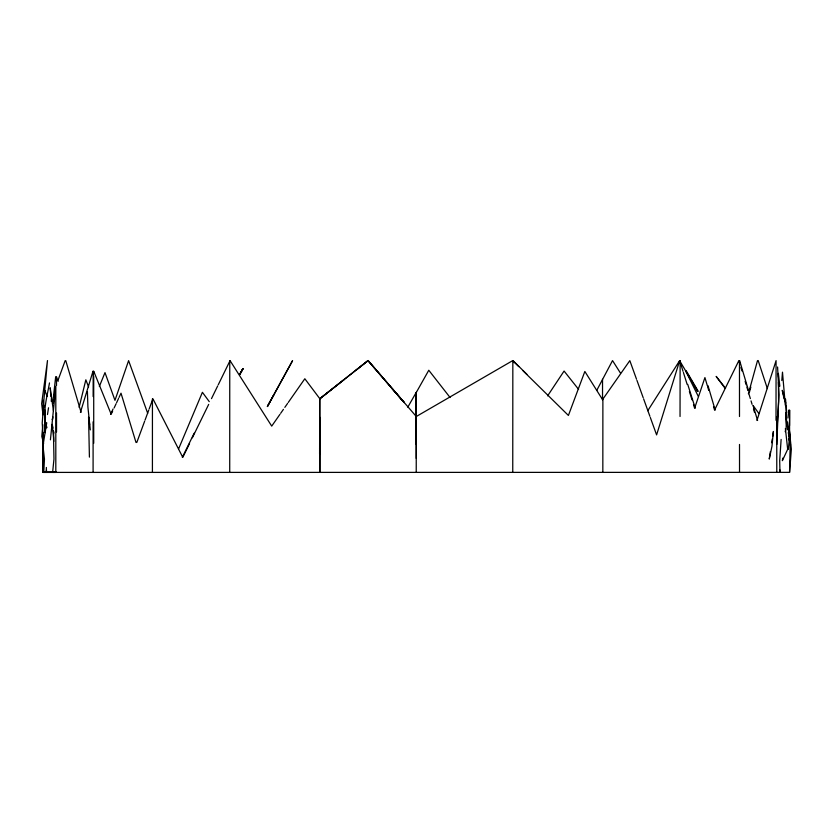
<?xml version="1.0" encoding="UTF-8"?>
<svg xmlns="http://www.w3.org/2000/svg" width="833" height="833" viewBox="0 0 833 833"><rect width="100%" height="100%" fill="white"/><g stroke="black" fill="none" stroke-linecap="round" stroke-linejoin="round"><path stroke-width="1.25" d="M43.118 400.298L43.337 414.428M43.837 408.003L43.837 400.288L47.491 360.564L41.65 403.682L42.983 414.647M56.529 431.983L56.529 413.033M56.498 385.575L56.509 376.776L58.112 381.399M229.752 360.606L229.721 472.405M319.82 453.964L319.757 398.778L368.04 360.637L416.292 416.5L416.292 430.463M319.862 472.363L319.903 453.943M416.229 472.353L416.292 392.447L428.787 370.258L450.059 397.487M512.753 472.405L512.836 360.564M602.832 472.373L602.884 399.58M93.109 421.81L93.088 472.394M93.14 396.55L93.192 371.289M93.713 376.308L93.713 443.302M93.713 373.778L93.723 371.247L111.185 414.272M319.591 453.975L319.757 398.809L368.019 360.616L404.161 402.526M416.344 392.447L416.292 417.416L416.219 392.437L407.795 407.191M416.25 458.379L416.292 412.429M739.496 416.5L739.475 360.616M776.783 472.384L776.762 416.5M788.757 412.689L788.768 410.086L787.914 418.041M416.271 440.626L416.313 430.474M680.04 416.49L680.134 360.616M46.377 467.469L46.263 472.353L46.544 469.958M776.814 444.437L778.584 401.329L778.438 382.264M43.243 414.699L43.597 405.067L42.212 423.081L43.139 436.325L43.066 472.373L56.321 472.384L52.968 472.373M50.417 439.834L55.811 386.616L55.811 472.373M53.541 431.598L53.801 441.448M43.805 471.186L44.461 459.087L42.952 445.801L46.731 422.8M781.125 439.439L779.698 460.764L779.969 472.342L779.844 469.802M47.481 414.553L48.533 407.774M51.24 401.298L51.511 397.476L50.188 387.793L50.855 396.383M776.741 434.316L779.011 394.936L777.585 366.978M781.812 380.525L782.489 372.153L785.3 405.192M789.59 472.426L791.35 449.154L789.288 429.745M42.847 424.757L41.796 436.377L43.628 443.562M45.346 417.135L45.315 419.374M55.759 472.373L52.625 472.342L53.968 459.014L53.541 437.648L52.24 424.351L52.916 428.12M788.341 449.279L789.517 437.585L787.549 422.019M55.686 376.672L52.718 403.307M54.426 395.8L55.488 386.304M55.145 398.195L55.426 395.862M52.895 416.833L52.614 419.155L52.01 419.228M782.739 458.119L782.374 460.67L787.685 449.279L785.384 428.464M770.39 451.528L769.255 459.056L771.952 446.384L773.409 431.452L772.649 436.471M771.702 442.739L772.274 438.981M53.114 403.37L53.77 399.59M45.471 417.052L45.024 419.301L46.19 427.829M79.114 407.337L85.851 379.817L88.6 386.981M748.388 393.749L757.499 360.668L758.197 360.574L767.37 388.605M749.294 392.614L750.845 387.085M785.196 431.671L786.206 428.152L786.102 406.077M93.015 371.206L80.426 412.366L81.082 412.335L65.786 360.71L65.161 360.679L58.102 380.025M756.947 420.457L776.075 360.627L776.012 420.301M136.779 442.521L144.64 421.227M145.057 420.103L148.774 410.023M149.19 408.899L152.918 398.809L182.791 457.369L189.549 443.552M99.356 386.45L104.989 372.622L114.975 400.329L128.605 360.627L147.701 413.303M178.595 448.883L202.409 392.312L209.27 401.631M110.633 414.313L113.049 409.003M111.674 413.22L112.653 411.106M114.131 407.951L116.099 403.734M116.589 402.683L118.557 398.466M119.046 397.414L121.014 393.197L136.018 442.5M192.361 437.794L208.677 404.39M211.488 398.632L217.673 385.96M218.236 384.815L229.492 361.772M182.333 457.369L194.172 433.191M596.73 390.438L612.536 360.595L620.502 373.142M239.727 374.611L243.017 368.582L239.498 374.558M267.487 406.442L292.57 360.658L267.351 406.546L273.734 394.977M647.772 410.711L679.634 360.679L695.565 387.637M547.614 395.862L564.076 371.049L578.591 389.355M279.992 414.272L271.714 426.111L230.054 360.627M280.679 413.283L283.439 409.336M284.824 407.368L287.583 403.422M288.27 402.433L304.826 378.755L319.893 398.809M356.035 370.164L368.113 360.533L404.224 402.547L392.124 388.584M343.956 379.744L319.757 398.788M416.292 416.5L512.701 360.627L518.792 366.624M43.243 472.405L788.768 472.363M53.145 472.405L56.509 472.373L43.441 472.405M52.625 472.342L55.967 472.363M56.144 472.394L43.066 472.384L43.056 432.452M49.491 382.92C47.262 396.248 41.806 413.189 46.95 427.662M786.727 425.944L785.904 415.677M779.271 386.158L779.823 386.168L778.366 373.361L778.397 377.172M526.852 374.256L512.982 360.627M523.145 370.904L568.408 415.448L584.849 371.466L602.53 399.601L629.821 360.627L636.516 379.192M724.981 388.168L716.161 376.401L725.533 388.209M753.178 405.629L758.905 413.543M512.701 360.627L513.992 362.667M686.246 370.831L698.221 391.281M697.627 391.271L685.621 370.872L698.283 396.352M696.201 388.709L697.211 391.062M47.096 396.383L44.795 390.344L45.086 392.374M636.933 380.348L643.211 397.757M643.628 398.924L649.907 416.323M650.323 417.489L656.602 434.888L679.676 360.627L683.039 371.32M695.243 408.149L687.735 384.398M683.414 372.507L687.152 384.398M689.391 391.531L690.515 395.092M690.89 396.289L692.004 399.85M693.504 404.609L694.628 408.17L704.926 377.588L707.342 385.71M739.558 362.928L738.861 360.627L714.579 410.075L713.537 406.598M740.954 367.53L741.995 370.977M745.129 381.337L746.17 384.784M746.868 387.085L747.909 390.542M748.607 392.843L750.346 398.591M751.043 400.892L752.084 404.349M753.469 408.951L754.521 412.397M753.074 405.525L757.582 420.498M708.008 385.679L715.183 410.075M739.61 360.574L748.544 390.573M707.686 386.866L708.716 390.354M785.675 403.037L782.26 390.323L784.134 398.976M53.364 430.63L53.822 433.139M789.174 437.533L789.611 440.095M790.038 442.646L790.475 445.197L789.351 429.641L789.549 441.23L789.59 410.034L789.538 425.632M51.511 397.476L53.416 410.575M788.497 433.264L788.83 435.649M789.34 439.23L790.173 445.197L789.549 472.405M89.631 424.715L88.569 417.146L89.412 457.13M788.351 432.244L788.882 436.096M789.247 438.658L789.601 441.23M90.297 429.89L87.902 406.931L87.413 391.781M44.836 409.836L45.336 414.615M785.529 399.069L786.685 412.522M785.925 412.533L786.758 422.321M787.612 425.902L787.674 429.786M416.385 412.418L416.292 392.416L416.281 417.416M416.281 435.544L416.292 444.426M319.82 472.342L319.737 417.187L319.799 435.586M739.506 444.458L739.537 472.446M152.439 398.799L152.418 472.394M602.53 379.307L602.53 399.986M242.965 368.655L239.706 374.517L243.017 368.582M45.159 427.808L44.607 414.615L45.232 432.619L45.159 427.808"/></g></svg>
